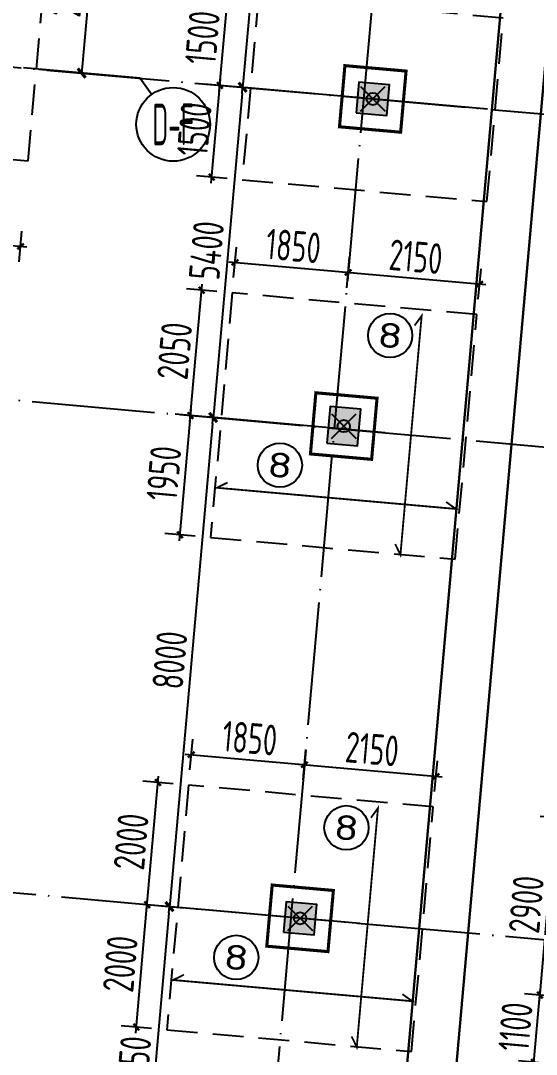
# Model space of a CAD drawing. Extents: x -57409 to 252654, y -8259 to 229119.
# Drawn here: x 143749 to 152146, y 42841 to 59678 of the extents above; entities that cross this region are included whole.
import ezdxf
from ezdxf.enums import TextEntityAlignment as Align

# ---------------------------------------------------------------- set-up
doc = ezdxf.new("R2010")
doc.units = 0
doc.header["$LTSCALE"] = 100
doc.header["$PDMODE"] = 35
doc.header["$PDSIZE"] = 200
doc.linetypes.add('DASHED', pattern=[0.75, 0.5, -0.25])
doc.linetypes.add('DOTE', pattern=[2.42, 2, -0.2, 0.02, -0.2])
doc.layers.get('0').update_dxf_attribs({"linetype": 'CONTINUOUS'})
doc.layers.get('Defpoints').update_dxf_attribs({"linetype": 'CONTINUOUS'})
for name, color, linetype in [('B-TEXT', 3, 'CONTINUOUS'), ('codim', 7, 'CONTINUOUS'), ('COLU', 7, 'CONTINUOUS'), ('CT', 2, 'CONTINUOUS'), ('dote', 253, 'DOTE'), ('h填实-柱墙', 254, 'CONTINUOUS'), ('Z-AXIS', 3, 'CONTINUOUS'), ('Z-TEXT', 2, 'CONTINUOUS'), ('z柱下板带', 140, 'CONTINUOUS'), ('板底钢筋', 24, 'CONTINUOUS')]:
    doc.layers.add(name, color=color, linetype=linetype)
doc.layers.add('重心计算', color=7, linetype='CONTINUOUS', plot=False)
doc.styles.add('_TCH_AXIS', font='tssdeng.shx', dxfattribs={"width": 0.7, "bigfont": 'tssdchn.shx'})
doc.styles.add('COMPLEX', font='tssdeng.shx', dxfattribs={"width": 0.7, "bigfont": 'tssdchn.shx'})
doc.styles.add('Jgcad-DIM', font='tssdeng.shx', dxfattribs={"width": 0.7, "bigfont": 'tssdchn.shx'})
doc.styles.add('TSSD_Dimension', font='tssdeng.shx', dxfattribs={"width": 0.7})
doc.dimstyles.new('TSSD_100_100$0', dxfattribs={"dimtxt": 300, "dimasz": 100, "dimexe": 100, "dimexo": 250, "dimgap": 100, "dimtad": 1, "dimdec": 0, "dimzin": 0, "dimdsep": 46, "dimtxsty": 'TSSD_Dimension', "dimblk": '_tsdbk', "dimblk1": '_tsdbk', "dimblk2": '_tsdbk', "dimsah": 1, "dimcen": 0, "dimdle": 100, "dimclrt": 7, "dimadec": 0, "dimazin": 0, "dimtfac": 1, "dimtdec": 0, "dimtix": 1, "dimtmove": 2, "dimatfit": 3, "dimldrblk": '_tsdbk', "dimfxl": 1, "dimtolj": 1, "dimtzin": 0, "dimarcsym": 0})

# ---------------------------------------------------------------- blocks, each defined once
blk = doc.blocks.new('_tsdbk')
blk.add_line((-1, 0), (0, 0))
at = {"const_width": 0.5}
blk.add_lwpolyline([(-0.7, -0.7), (0.7, 0.7)], dxfattribs=at)
blk = doc.blocks.new('*D10')
at = {"layer": 'Defpoints', "color": 0}
for p in [(144033, 61597), (143795, 58908), (144742, 58824)]:
    blk.add_point(p, dxfattribs=at)
at = {"layer": 'Z-AXIS', "color": 0, "lineweight": -2}
for p, q in [((144282, 61575), (145080, 61505)), ((144971, 61414), (144750, 58924)), ((144044, 58886), (144841, 58815))]:
    blk.add_line(p, q, dxfattribs=at)
at = {"layer": 'Z-AXIS', "color": 0, "lineweight": -2, "xscale": 100, "yscale": 100, "zscale": 100}
for p, rotation in [((144980, 61513), 84.93164578912575), ((144742, 58824), 264.9316457891258)]:
    blk.add_blockref('_tsdbk', p, dxfattribs=dict(at, rotation=rotation))
at = {"layer": 'Z-AXIS', "color": 7, "insert": (144512, 60200), "char_height": 500, "attachment_point": 5, "rotation": 84.9316, "style": 'TSSD_Dimension'}
blk.add_mtext('\\A1;2700', dxfattribs=at)
blk = doc.blocks.new('_AXISO')
blk.add_circle((0, 0), 0.5)
at = {"layer": 'B-TEXT', "style": 'COMPLEX', "width": 1.450893}
blk.add_attdef('A', text='', height=0.56, dxfattribs=at).set_placement((0.249375, -0.28), (0.749375, -0.28), align=Align.FIT)
blk = doc.blocks.new('*D433')
at = {"layer": 'Defpoints', "color": 0}
for p in [(152131, 64192), (147363, 58594), (151601, 58216)]:
    blk.add_point(p, dxfattribs=at)
at = {"layer": 'Z-AXIS', "color": 0, "lineweight": -2}
for p, q in [((151882, 64214), (147797, 64579)), ((147888, 64471), (147372, 58693)), ((151352, 58238), (147264, 58603))]:
    blk.add_line(p, q, dxfattribs=at)
at = {"layer": 'Z-AXIS', "color": 0, "lineweight": -2, "xscale": 100, "yscale": 100, "zscale": 100}
for p, rotation in [((147897, 64570), 84.9), ((147363, 58594), 264.9)]:
    blk.add_blockref('_tsdbk', p, dxfattribs=dict(at, rotation=rotation))
at = {"layer": 'Z-AXIS', "color": 7, "insert": (147281, 61613), "char_height": 500, "attachment_point": 5, "rotation": 84.9, "style": 'TSSD_Dimension'}
blk.add_mtext('\\A1;6000', dxfattribs=at)
blk = doc.blocks.new('*D434')
at = {"layer": 'Defpoints', "color": 0}
for p in [(151601, 58215), (146883, 53215), (149932, 52943)]:
    blk.add_point(p, dxfattribs=at)
at = {"layer": 'Z-AXIS', "color": 0, "lineweight": -2}
for p, q in [((151352, 58237), (147264, 58602)), ((147354, 58493), (146892, 53314)), ((149683, 52965), (146784, 53223))]:
    blk.add_line(p, q, dxfattribs=at)
at = {"layer": 'Z-AXIS', "color": 0, "lineweight": -2, "xscale": 100, "yscale": 100, "zscale": 100}
for p, rotation in [((147363, 58593), 84.9), ((146883, 53215), 264.9)]:
    blk.add_blockref('_tsdbk', p, dxfattribs=dict(at, rotation=rotation))
at = {"layer": 'Z-AXIS', "color": 7, "insert": (146775, 55935), "char_height": 500, "attachment_point": 5, "rotation": 84.9, "style": 'TSSD_Dimension'}
blk.add_mtext('\\A1;5400', dxfattribs=at)
blk = doc.blocks.new('*D435')
at = {"layer": 'Defpoints', "color": 0}
for p in [(149932, 52943), (146172, 45246), (149521, 44948)]:
    blk.add_point(p, dxfattribs=at)
at = {"layer": 'Z-AXIS', "color": 0, "lineweight": -2}
for p, q in [((149683, 52965), (146784, 53223)), ((146874, 53115), (146181, 45346)), ((149272, 44970), (146073, 45255))]:
    blk.add_line(p, q, dxfattribs=at)
at = {"layer": 'Z-AXIS', "color": 0, "lineweight": -2, "xscale": 100, "yscale": 100, "zscale": 100}
for p, rotation in [((146883, 53215), 84.9), ((146172, 45246), 264.9)]:
    blk.add_blockref('_tsdbk', p, dxfattribs=dict(at, rotation=rotation))
at = {"layer": 'Z-AXIS', "color": 7, "insert": (146179, 49262), "char_height": 500, "attachment_point": 5, "rotation": 84.9, "style": 'TSSD_Dimension'}
blk.add_mtext('\\A1;8000', dxfattribs=at)
blk = doc.blocks.new('*D436')
at = {"layer": 'Defpoints', "color": 0}
for p in [(149521, 44949), (145705, 40018), (150514, 39589)]:
    blk.add_point(p, dxfattribs=at)
at = {"layer": 'Z-AXIS', "color": 0, "lineweight": -2}
for p, q in [((146163, 45148), (145714, 40118)), ((149272, 44971), (146073, 45256)), ((150265, 39611), (145606, 40027))]:
    blk.add_line(p, q, dxfattribs=at)
at = {"layer": 'Z-AXIS', "color": 0, "lineweight": -2, "xscale": 100, "yscale": 100, "zscale": 100}
for p, rotation in [((146172, 45247), 84.9), ((145705, 40018), 264.9)]:
    blk.add_blockref('_tsdbk', p, dxfattribs=dict(at, rotation=rotation))
at = {"layer": 'Z-AXIS', "color": 7, "insert": (145590, 42664), "char_height": 500, "attachment_point": 5, "rotation": 84.9, "style": 'TSSD_Dimension'}
blk.add_mtext('\\A1;5250', dxfattribs=at)
blk = doc.blocks.new('_ArchTick')
at = {"color": 0, "linetype": 'ByBlock', "const_width": 0.4}
blk.add_lwpolyline([(-0.5, -0.5), (0.5, 0.5)], dxfattribs=at)
blk = doc.blocks.new('*D1626')
at = {"layer": 'codim', "color": 7, "lineweight": -2}
for p, q in [((152453, 43784), (151955, 43828)), ((152355, 42688), (151857, 42732))]:
    blk.add_line(p, q, dxfattribs=at)
at = {"layer": 'codim', "color": 0, "lineweight": -2}
for p, q in [((152106, 42710), (152204, 43806)), ((152204, 43806), (152212, 43906)), ((152106, 42710), (152098, 42611))]:
    blk.add_line(p, q, dxfattribs=at)
at = {"layer": 'Defpoints', "color": 0}
for p in [(152204, 43806), (152702, 43762), (152605, 42666)]:
    blk.add_point(p, dxfattribs=at)
at = {"layer": 'codim', "color": 0, "lineweight": -2, "xscale": 100, "yscale": 100, "zscale": 100}
for p, rotation in [((152204, 43806), 264.9316457892142), ((152106, 42710), 84.93164578921423)]:
    blk.add_blockref('_ArchTick', p, dxfattribs=dict(at, rotation=rotation))
at = {"layer": 'codim', "color": 1, "insert": (151806, 43289), "char_height": 500, "attachment_point": 5, "rotation": 84.9316, "style": 'Jgcad-DIM'}
blk.add_mtext('\\A1;1100', dxfattribs=at)
blk = doc.blocks.new('*D1627')
at = {"layer": 'codim', "color": 0, "lineweight": -2}
blk.add_line((152195, 43706), (152469, 46794), dxfattribs=at)
at = {"layer": 'codim', "color": 7, "lineweight": -2}
for p, q in [((152709, 46673), (152211, 46717)), ((152453, 43784), (151955, 43828))]:
    blk.add_line(p, q, dxfattribs=at)
at = {"layer": 'Defpoints', "color": 0}
for p in [(152460, 46695), (152958, 46651), (152702, 43762)]:
    blk.add_point(p, dxfattribs=at)
at = {"layer": 'codim', "color": 0, "lineweight": -2, "xscale": 100, "yscale": 100, "zscale": 100}
for p, rotation in [((152460, 46695), 84.93164578921419), ((152204, 43806), 264.9316457892142)]:
    blk.add_blockref('_ArchTick', p, dxfattribs=dict(at, rotation=rotation))
at = {"layer": 'codim', "color": 1, "insert": (151983, 45281), "char_height": 500, "attachment_point": 5, "rotation": 84.9316, "style": 'Jgcad-DIM'}
blk.add_mtext('\\A1;2900', dxfattribs=at)
blk = doc.blocks.new('*D1644')
at = {"layer": 'codim', "color": 7, "lineweight": -2}
for p, q in [((146764, 53223), (146266, 53268)), ((146592, 51281), (146094, 51325))]:
    blk.add_line(p, q, dxfattribs=at)
at = {"layer": 'codim', "color": 0, "lineweight": -2}
blk.add_line((146334, 51204), (146524, 53345), dxfattribs=at)
at = {"layer": 'Defpoints', "color": 0}
for p in [(146515, 53246), (147013, 53201), (146841, 51259)]:
    blk.add_point(p, dxfattribs=at)
at = {"layer": 'codim', "color": 0, "lineweight": -2, "xscale": 100, "yscale": 100, "zscale": 100}
for p, rotation in [((146515, 53246), 84.93164578921419), ((146343, 51303), 264.9316457892142)]:
    blk.add_blockref('_ArchTick', p, dxfattribs=dict(at, rotation=rotation))
at = {"layer": 'codim', "color": 1, "insert": (146081, 52305), "char_height": 500, "attachment_point": 5, "rotation": 84.9316, "style": 'Jgcad-DIM'}
blk.add_mtext('\\A1;1950', dxfattribs=at)
blk = doc.blocks.new('*D1645')
at = {"layer": 'codim', "color": 7, "lineweight": -2}
for p, q in [((146945, 55265), (146447, 55310)), ((146764, 53223), (146266, 53268))]:
    blk.add_line(p, q, dxfattribs=at)
at = {"layer": 'codim', "color": 0, "lineweight": -2}
blk.add_line((146506, 53146), (146705, 55387), dxfattribs=at)
at = {"layer": 'Defpoints', "color": 0}
for p in [(146696, 55288), (147194, 55243), (147013, 53201)]:
    blk.add_point(p, dxfattribs=at)
at = {"layer": 'codim', "color": 0, "lineweight": -2, "xscale": 100, "yscale": 100, "zscale": 100}
for p, rotation in [((146696, 55288), 84.93164578921419), ((146515, 53246), 264.9316457892142)]:
    blk.add_blockref('_ArchTick', p, dxfattribs=dict(at, rotation=rotation))
at = {"layer": 'codim', "color": 1, "insert": (146257, 54297), "char_height": 500, "attachment_point": 5, "rotation": 84.9316, "style": 'Jgcad-DIM'}
blk.add_mtext('\\A1;2050', dxfattribs=at)
blk = doc.blocks.new('*D1646')
at = {"layer": 'codim', "color": 7, "lineweight": -2}
for p, q in [((147217, 55492), (147261, 55990)), ((149059, 55329), (149103, 55827))]:
    blk.add_line(p, q, dxfattribs=at)
at = {"layer": 'codim', "color": 0, "lineweight": -2}
blk.add_line((147139, 55750), (149181, 55569), dxfattribs=at)
at = {"layer": 'Defpoints', "color": 0}
for p in [(149081, 55578), (147194, 55243), (149037, 55080)]:
    blk.add_point(p, dxfattribs=at)
at = {"layer": 'codim', "color": 0, "lineweight": -2, "xscale": 100, "yscale": 100, "zscale": 100}
for p, rotation in [((147239, 55741), 174.9316457875875), ((149081, 55578), 354.9316457875874)]:
    blk.add_blockref('_ArchTick', p, dxfattribs=dict(at, rotation=rotation))
at = {"layer": 'codim', "color": 1, "insert": (148191, 56008), "char_height": 500, "attachment_point": 5, "rotation": 354.9316, "style": 'Jgcad-DIM'}
blk.add_mtext('\\A1;1850', dxfattribs=at)
blk = doc.blocks.new('*D1647')
at = {"layer": 'codim', "color": 7, "lineweight": -2}
for p, q in [((149059, 55329), (149103, 55827)), ((151201, 55139), (151245, 55637))]:
    blk.add_line(p, q, dxfattribs=at)
at = {"layer": 'codim', "color": 0, "lineweight": -2}
blk.add_line((148982, 55587), (151323, 55379), dxfattribs=at)
at = {"layer": 'Defpoints', "color": 0}
for p in [(151223, 55388), (149037, 55080), (151179, 54890)]:
    blk.add_point(p, dxfattribs=at)
at = {"layer": 'codim', "color": 0, "lineweight": -2, "xscale": 100, "yscale": 100, "zscale": 100}
for p, rotation in [((149081, 55578), 174.9316457875875), ((151223, 55388), 354.9316457875874)]:
    blk.add_blockref('_ArchTick', p, dxfattribs=dict(at, rotation=rotation))
at = {"layer": 'codim', "color": 1, "insert": (150183, 55832), "char_height": 500, "attachment_point": 5, "rotation": 354.9316, "style": 'Jgcad-DIM'}
blk.add_mtext('\\A1;2150', dxfattribs=at)
blk = doc.blocks.new('*D1648')
at = {"layer": 'codim', "color": 7, "lineweight": -2}
for p, q in [((146058, 45255), (145560, 45299)), ((145881, 43263), (145383, 43307))]:
    blk.add_line(p, q, dxfattribs=at)
at = {"layer": 'codim', "color": 0, "lineweight": -2}
blk.add_line((145623, 43185), (145817, 45376), dxfattribs=at)
at = {"layer": 'Defpoints', "color": 0}
for p in [(145809, 45277), (146307, 45233), (146130, 43240)]:
    blk.add_point(p, dxfattribs=at)
at = {"layer": 'codim', "color": 0, "lineweight": -2, "xscale": 100, "yscale": 100, "zscale": 100}
for p, rotation in [((145809, 45277), 84.93164578921419), ((145632, 43285), 264.9316457892142)]:
    blk.add_blockref('_ArchTick', p, dxfattribs=dict(at, rotation=rotation))
at = {"layer": 'codim', "color": 1, "insert": (145372, 44312), "char_height": 500, "attachment_point": 5, "rotation": 84.9316, "style": 'Jgcad-DIM'}
blk.add_mtext('\\A1;2000', dxfattribs=at)
blk = doc.blocks.new('*D1649')
at = {"layer": 'codim', "color": 0, "lineweight": -2}
blk.add_line((145800, 45177), (145994, 47369), dxfattribs=at)
at = {"layer": 'codim', "color": 7, "lineweight": -2}
for p, q in [((146234, 47247), (145736, 47291)), ((146058, 45255), (145560, 45299))]:
    blk.add_line(p, q, dxfattribs=at)
at = {"layer": 'Defpoints', "color": 0}
for p in [(145985, 47269), (146483, 47225), (146307, 45233)]:
    blk.add_point(p, dxfattribs=at)
at = {"layer": 'codim', "color": 0, "lineweight": -2, "xscale": 100, "yscale": 100, "zscale": 100}
for p, rotation in [((145985, 47269), 84.93164578921419), ((145809, 45277), 264.9316457892142)]:
    blk.add_blockref('_ArchTick', p, dxfattribs=dict(at, rotation=rotation))
at = {"layer": 'codim', "color": 1, "insert": (145548, 46304), "char_height": 500, "attachment_point": 5, "rotation": 84.9316, "style": 'Jgcad-DIM'}
blk.add_mtext('\\A1;2000', dxfattribs=at)
blk = doc.blocks.new('*D1650')
at = {"layer": 'codim', "color": 7, "lineweight": -2}
for p, q in [((146505, 47474), (146550, 47972)), ((148348, 47310), (148392, 47808))]:
    blk.add_line(p, q, dxfattribs=at)
at = {"layer": 'codim', "color": 0, "lineweight": -2}
blk.add_line((146428, 47732), (148470, 47551), dxfattribs=at)
at = {"layer": 'Defpoints', "color": 0}
for p in [(148370, 47559), (146483, 47225), (148326, 47061)]:
    blk.add_point(p, dxfattribs=at)
at = {"layer": 'codim', "color": 0, "lineweight": -2, "xscale": 100, "yscale": 100, "zscale": 100}
for p, rotation in [((146527, 47723), 174.9316457875868), ((148370, 47559), 354.9316457875868)]:
    blk.add_blockref('_ArchTick', p, dxfattribs=dict(at, rotation=rotation))
at = {"layer": 'codim', "color": 1, "insert": (147480, 47990), "char_height": 500, "attachment_point": 5, "rotation": 354.9316, "style": 'Jgcad-DIM'}
blk.add_mtext('\\A1;1850', dxfattribs=at)
blk = doc.blocks.new('*D1651')
at = {"layer": 'codim', "color": 7, "lineweight": -2}
for p, q in [((148348, 47310), (148392, 47808)), ((150490, 47120), (150534, 47619))]:
    blk.add_line(p, q, dxfattribs=at)
at = {"layer": 'codim', "color": 0, "lineweight": -2}
blk.add_line((148271, 47568), (150611, 47361), dxfattribs=at)
at = {"layer": 'Defpoints', "color": 0}
for p in [(150512, 47369), (148326, 47061), (150468, 46871)]:
    blk.add_point(p, dxfattribs=at)
at = {"layer": 'codim', "color": 0, "lineweight": -2, "xscale": 100, "yscale": 100, "zscale": 100}
for p, rotation in [((148370, 47559), 174.9316457875868), ((150512, 47369), 354.9316457875868)]:
    blk.add_blockref('_ArchTick', p, dxfattribs=dict(at, rotation=rotation))
at = {"layer": 'codim', "color": 1, "insert": (149472, 47813), "char_height": 500, "attachment_point": 5, "rotation": 354.9316, "style": 'Jgcad-DIM'}
blk.add_mtext('\\A1;2150', dxfattribs=at)
blk = doc.blocks.new('*D1692')
at = {"layer": 'codim', "color": 7, "lineweight": -2}
for p, q in [((141883, 55915), (141927, 56413)), ((143726, 55752), (143770, 56250))]:
    blk.add_line(p, q, dxfattribs=at)
at = {"layer": 'codim', "color": 0, "lineweight": -2}
blk.add_line((141806, 56173), (143848, 55992), dxfattribs=at)
at = {"layer": 'Defpoints', "color": 0}
for p in [(143748, 56001), (141861, 55666), (143704, 55503)]:
    blk.add_point(p, dxfattribs=at)
at = {"layer": 'codim', "color": 0, "lineweight": -2, "xscale": 100, "yscale": 100, "zscale": 100}
for p, rotation in [((141905, 56164), 174.9316457875875), ((143748, 56001), 354.9316457875875)]:
    blk.add_blockref('_ArchTick', p, dxfattribs=dict(at, rotation=rotation))
at = {"layer": 'codim', "color": 1, "insert": (142857, 56431), "char_height": 500, "attachment_point": 5, "rotation": 354.9316, "style": 'Jgcad-DIM'}
blk.add_mtext('\\A1;1850', dxfattribs=at)
blk = doc.blocks.new('*D1325')
at = {"layer": 'codim', "color": 7, "lineweight": -2}
for p, q in [((147241, 58602), (146743, 58646)), ((147109, 57108), (146611, 57152))]:
    blk.add_line(p, q, dxfattribs=at)
at = {"layer": 'codim', "color": 0, "lineweight": -2}
blk.add_line((146851, 57031), (147001, 58724), dxfattribs=at)
at = {"layer": 'Defpoints', "color": 0}
for p in [(146992, 58624), (147490, 58580), (147358, 57086)]:
    blk.add_point(p, dxfattribs=at)
at = {"layer": 'codim', "color": 0, "lineweight": -2, "xscale": 100, "yscale": 100, "zscale": 100}
for p, rotation in [((146992, 58624), 84.93164578921419), ((146860, 57130), 264.9316457892142)]:
    blk.add_blockref('_ArchTick', p, dxfattribs=dict(at, rotation=rotation))
at = {"layer": 'codim', "color": 1, "insert": (146577, 57908), "char_height": 500, "attachment_point": 5, "rotation": 84.9316, "style": 'Jgcad-DIM'}
blk.add_mtext('\\A1;1500', dxfattribs=at)
blk = doc.blocks.new('*D1326')
at = {"layer": 'codim', "color": 7, "lineweight": -2}
for p, q in [((147374, 60096), (146876, 60141)), ((147241, 58602), (146743, 58646))]:
    blk.add_line(p, q, dxfattribs=at)
at = {"layer": 'codim', "color": 0, "lineweight": -2}
blk.add_line((146984, 58525), (147134, 60218), dxfattribs=at)
at = {"layer": 'Defpoints', "color": 0}
for p in [(147125, 60119), (147623, 60074), (147490, 58580)]:
    blk.add_point(p, dxfattribs=at)
at = {"layer": 'codim', "color": 0, "lineweight": -2, "xscale": 100, "yscale": 100, "zscale": 100}
for p, rotation in [((147125, 60119), 84.93164578921419), ((146992, 58624), 264.9316457892142)]:
    blk.add_blockref('_ArchTick', p, dxfattribs=dict(at, rotation=rotation))
at = {"layer": 'codim', "color": 1, "insert": (146710, 59402), "char_height": 500, "attachment_point": 5, "rotation": 84.9316, "style": 'Jgcad-DIM'}
blk.add_mtext('\\A1;1500', dxfattribs=at)
blk = doc.blocks.new('后浇带现场')
at = {"color": 6, "lineweight": 30}
for points in [[(777111, 575147), (781539, 625070)], [(776314, 575218), (780665, 624270)]]:
    blk.add_lwpolyline(points, dxfattribs=at)

msp = doc.modelspace()

# ---------------------------------------------------------------- hatches: boundary and pattern name
at = {"layer": 'h填实-柱墙'}
for points in [[(149211.5, 58176.6), (149709.5, 58132.4), (149753.7, 58630.5), (149255.7, 58674.7)], [(148734.4, 52797.7), (149232.5, 52753.6), (149285.5, 53351.2), (148787.4, 53395.4)], [(148027.7, 44829), (148525.7, 44784.8), (148569.9, 45282.9), (148071.9, 45327.1)]]:
    msp.add_hatch(color=256, dxfattribs=at).paths.add_polyline_path(points)

# ---------------------------------------------------------------- linework, layer by layer
at = {"layer": 'COLU'}
for points in [[(149211.5, 58176.6), (149709.5, 58132.4), (149753.7, 58630.5), (149255.7, 58674.7)], [(148734.4, 52797.7), (149232.5, 52753.6), (149285.5, 53351.2), (148787.4, 53395.4)], [(148027.7, 44829), (148525.7, 44784.8), (148569.9, 45282.9), (148071.9, 45327.1)]]:
    msp.add_lwpolyline(points, close=True, dxfattribs=at)
at = {"layer": 'CT', "const_width": 50}
for points in [[(148940.4, 57949.7), (149936.5, 57861.3), (150024.8, 58857.4), (149028.7, 58945.8)], [(148467.7, 52620.6), (149463.8, 52532.3), (149552.2, 53528.3), (148556.1, 53616.7)], [(147756.6, 44602.1), (148752.7, 44513.7), (148841, 45509.8), (147844.9, 45598.2)]]:
    msp.add_lwpolyline(points, close=True, dxfattribs=at)
at = {"layer": 'dote', "ltscale": 10}
for p, q in [((151811.2, 86357.1), (146366.5, 24966.7)), ((141762.9, 59088.2), (219906.2, 52157.6)), ((124651.1, 55184.7), (219429.1, 46778.7)), ((218722.4, 38810), (50731.8, 53709.3))]:
    msp.add_line(p, q, dxfattribs=at)
at = {"layer": 'Z-AXIS'}
for q in [(143794.7, 58908), (145883.4, 58477.4)]:
    msp.add_line((145696.3, 58739.4), q, dxfattribs=at)
at = {"layer": 'z柱下板带', "linetype": 'DASHED', "ltscale": 10}
for points in [[(139887.2, 57748.7), (143871.6, 57395.3), (144136.6, 60383.6), (140152.3, 60737)], [(147357.9, 57086.1), (151342.3, 56732.7), (151607.3, 59721), (147622.9, 60074.4)]]:
    msp.add_lwpolyline(points, close=True, dxfattribs=at)
at = {"layer": 'z柱下板带', "color": 6, "linetype": 'DASHED', "ltscale": 10}
for points in [[(150825.5, 50905.6), (151178.8, 54890), (147194.5, 55243.3), (146841.1, 51259)], [(150114.3, 42887.1), (150467.7, 46871.4), (146483.3, 47224.8), (146129.9, 43240.5)]]:
    msp.add_lwpolyline(points, close=True, dxfattribs=at)
at = {"layer": '板底钢筋', "const_width": 30}
for points in [[(150163.8, 54712.2), (150278.1, 54869.4), (149932.9, 50977.3), (149848.1, 51152.2)], [(150677.5, 51838.8), (150834.7, 51724.5), (146942.6, 52069.7), (147117.5, 52154.6)], [(149452.6, 46693.7), (149567, 46850.9), (149221.8, 42958.8), (149136.9, 43133.6)], [(149966.4, 43820.3), (150123.6, 43705.9), (146231.4, 44051.1), (146406.3, 44136)]]:
    msp.add_lwpolyline(points, dxfattribs=at)
at = {"layer": '重心计算', "color": 5}
for p in [(149482.6, 58403.6), (149482.6, 58403.6), (149010, 53074.5), (149010, 53074.5), (148298.8, 45055.9), (148298.8, 45055.9)]:
    msp.add_point(p, dxfattribs=at)

# ---------------------------------------------------------------- block references
at = {"color": 3, "lineweight": 30}
msp.add_blockref('后浇带现场', (-627579.1, -547267.4), dxfattribs=at)
at = {"layer": 'Z-AXIS'}
ref = msp.add_blockref('_AXISO', (146232.1, 57989.1), dxfattribs=dict(at, xscale=1199.999999999998, yscale=1200, zscale=1200, rotation=359.9996457873818))
ref.add_attrib('A', 'D-F', dxfattribs={"color": 7, "height": 678.82, "rotation": 359.99965, "style": '_TCH_AXIS', "width": 0.433333}).set_placement((145892.7, 57649.7), (146571.6, 57649.7), align=Align.FIT)
at = {"layer": 'Z-TEXT'}
ref = msp.add_blockref('_AXISO', (149764.9, 54550.4), dxfattribs=dict(at, xscale=720.0000000000095, yscale=720, zscale=720, rotation=354.9312915747616))
ref.add_attrib('A', '8', dxfattribs={"layer": 'Z-AXIS', "color": 7, "height": 407.3, "rotation": 354.93129, "style": '_TCH_AXIS', "width": 1.857143}).set_placement((149544, 54365.5), (149949.7, 54329.5), align=Align.FIT)
ref = msp.add_blockref('_AXISO', (147971, 52437.7), dxfattribs=dict(at, xscale=720.0000000000095, yscale=720, zscale=720, rotation=354.9312915747616))
ref.add_attrib('A', '8', dxfattribs={"layer": 'Z-AXIS', "color": 7, "height": 407.3, "rotation": 354.93129, "style": '_TCH_AXIS', "width": 1.857143}).set_placement((147750.1, 52252.9), (148155.8, 52216.9), align=Align.FIT)
ref = msp.add_blockref('_AXISO', (149053.7, 46531.9), dxfattribs=dict(at, xscale=720.0000000000095, yscale=720, zscale=720, rotation=354.9312915747616))
ref.add_attrib('A', '8', dxfattribs={"layer": 'Z-AXIS', "color": 7, "height": 407.3, "rotation": 354.93129, "style": '_TCH_AXIS', "width": 1.857143}).set_placement((148832.8, 46347), (149238.5, 46311), align=Align.FIT)
ref = msp.add_blockref('_AXISO', (147259.8, 44419.2), dxfattribs=dict(at, xscale=720.0000000000095, yscale=720, zscale=720, rotation=354.9312915747616))
ref.add_attrib('A', '8', dxfattribs={"layer": 'Z-AXIS', "color": 7, "height": 407.3, "rotation": 354.93129, "style": '_TCH_AXIS', "width": 1.857143}).set_placement((147038.9, 44234.4), (147444.6, 44198.4), align=Align.FIT)

# ---------------------------------------------------------------- dimensions: what is measured, and where the dimension line sits
at = {"layer": 'codim'}
for base, p1, p2, angle, picture, middle in [((147124.9, 60118.5), (147490.4, 58580.2), (147622.9, 60074.4), 84.93165, '*D1326', (146710, 59402.4)), ((146992.4, 58624.4), (147357.9, 57086.1), (147490.4, 58580.2), 84.93165, '*D1325', (146577.5, 57908.3)), ((143747.9, 56000.8), (141861, 55666.2), (143703.7, 55502.7), 354.93165, '*D1692', (142857.5, 56431.1)), ((149081.4, 55577.9), (147194.5, 55243.3), (149037.2, 55079.9), 354.93165, '*D1646', (148191, 56008.3)), ((151223, 55388), (149037.2, 55079.9), (151178.8, 54890), 354.93165, '*D1647', (150183.1, 55831.6)), ((146696.4, 55287.5), (147013.4, 53201.4), (147194.5, 55243.3), 84.93165, '*D1645', (146257.2, 54297.4)), ((146515.3, 53245.5), (146841.1, 51259), (147013.4, 53201.4), 84.93165, '*D1644', (146080.6, 52305.3)), ((148370.2, 47559.4), (146483.3, 47224.8), (148326.1, 47061.4), 354.93165, '*D1650', (147479.8, 47989.8)), ((150511.8, 47369.5), (148326.1, 47061.4), (150467.7, 46871.4), 354.93165, '*D1651', (149472, 47813.1)), ((145985.3, 47269), (146306.6, 45232.6), (146483.3, 47224.8), 84.93165, '*D1649', (145548.3, 46303.8)), ((152459.8, 46694.7), (152701.7, 43761.9), (152957.9, 46650.6), 84.93165, '*D1627', (151983.1, 45281.3)), ((145808.6, 45276.8), (146129.9, 43240.5), (146306.6, 45232.6), 84.93165, '*D1648', (145371.6, 44311.6)), ((152203.6, 43806.1), (152604.5, 42666.2), (152701.7, 43761.9), 84.93165, '*D1626', (151806.4, 43289.2))]:
    dim = msp.add_linear_dim(base=base, p1=p1, p2=p2, angle=angle, dimstyle='TSSD_100_100$0', override={"dimtxt": 500, "dimexe": 250, "dimtxsty": 'Jgcad-DIM', "dimblk": 'ArchTick', "dimblk1": 'ArchTick', "dimblk2": 'ArchTick', "dimclre": 7, "dimclrt": 1, "dimadec": 3}, dxfattribs=at)
    dim.commit()
    dim.dimension.update_dxf_attribs({"geometry": picture, "text_midpoint": middle})
at = {"layer": 'Z-AXIS'}
for base, p1, p2, angle, picture, middle in [((147363.3, 58593.9), (152131.3, 64192.2), (151601.2, 58215.7), 84.9, '*D433', (147281.4, 61613.1)), ((144741.5, 58824), (144033.2, 61597.5), (143794.7, 58908), 84.93165, '*D10', (144512.2, 60199.7)), ((146883.3, 53214.6), (151601.2, 58214.7), (149931.5, 52942.5), 84.9, '*D434', (146774.6, 55934.8)), ((146172.1, 45246.4), (149931.5, 52942.5), (149520.9, 44947.6), 84.9, '*D435', (146179.1, 49261.6)), ((145705.5, 40018), (149521, 44948.6), (150514, 39588.9), 84.9, '*D436', (145590.2, 42663.8))]:
    dim = msp.add_linear_dim(base=base, p1=p1, p2=p2, angle=angle, dimstyle='TSSD_100_100$0', override={"dimtxt": 500}, dxfattribs=at)
    dim.commit()
    dim.dimension.update_dxf_attribs({"geometry": picture, "text_midpoint": middle})

doc.saveas('drawing.dxf')
